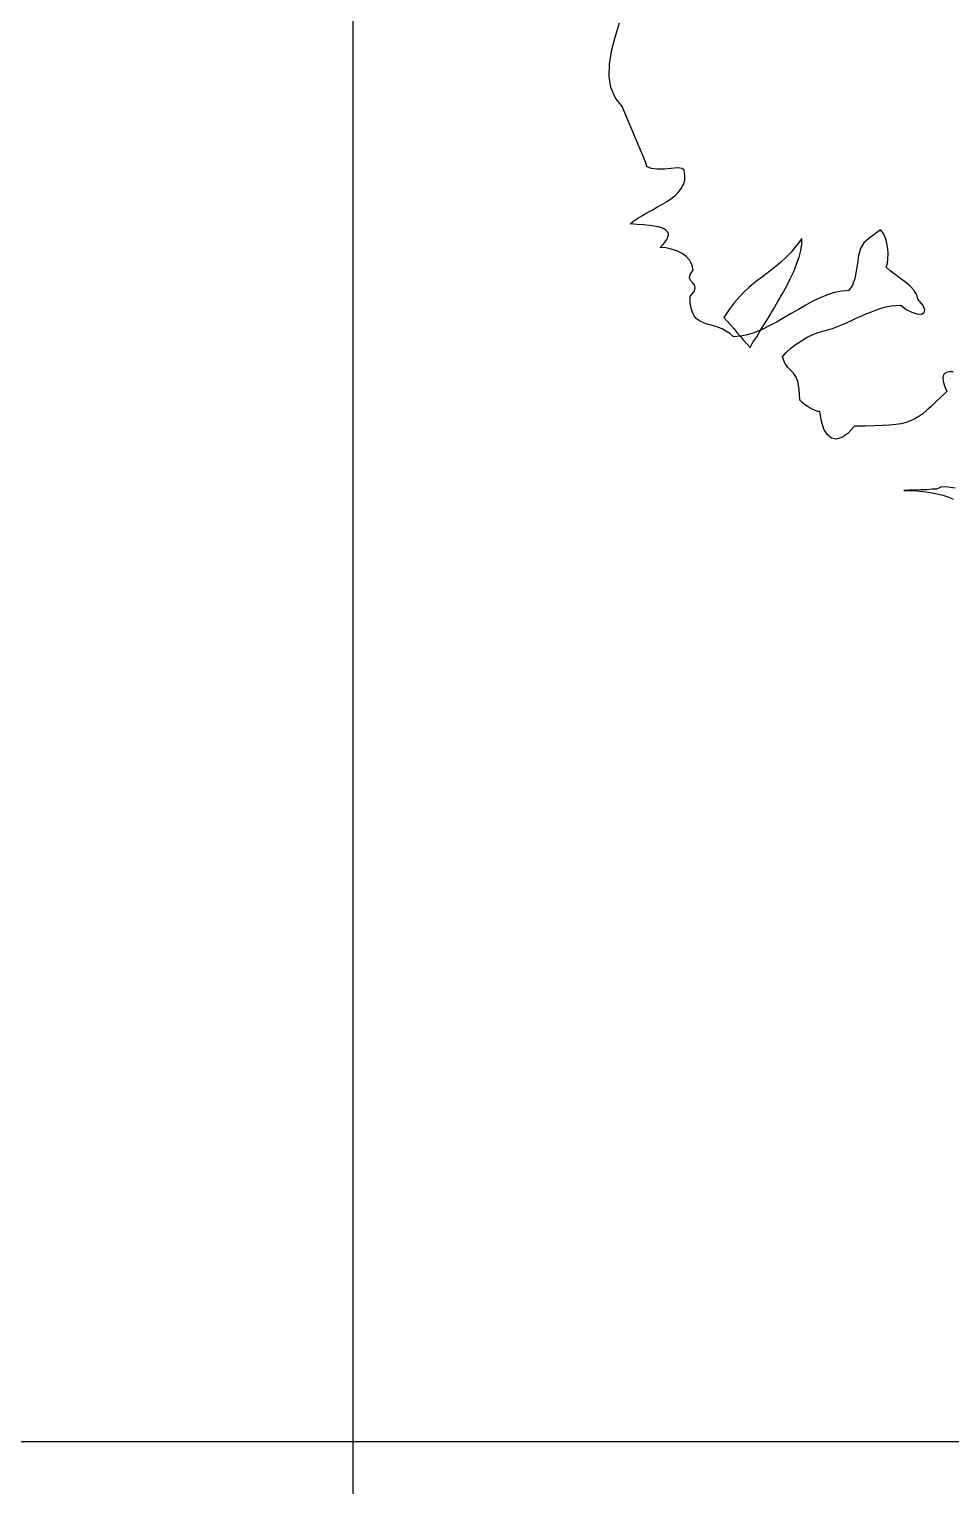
# Model space of a CAD drawing. Header units: millimetres. Extents: x 0 to 25200, y 0 to 17820.
# Drawn here: x 10519 to 11130, y 7033 to 7999 of the extents above; entities that cross this region are included whole.
import ezdxf

# ---------------------------------------------------------------- set-up
doc = ezdxf.new("R2010")
doc.units = ezdxf.units.MM
doc.header["$LTSCALE"] = 100
doc.header["$MEASUREMENT"] = 0
doc.layers.add('CO-TREE', color=251, linetype='Continuous')
doc.layers.add('TB-FORM', color=7, linetype='Continuous')

# ---------------------------------------------------------------- blocks, each defined once
blk = doc.blocks.new('T-118')
at = {"layer": 'CO-TREE'}
for p, q in [((-409.74, 646.24), (-406.72, 655.83)), ((-412.05, 637.01), (-409.74, 646.24)), ((-413.65, 620.31), (-413.47, 628.48)), ((-413.47, 628.48), (-412.05, 637.01)), ((-412.58, 613.04), (-413.65, 620.31)), ((-409.74, 606.29), (-412.58, 613.04)), ((-405.12, 600.25), (-409.74, 606.29)), ((-389.67, 563.67), (-405.12, 600.25)), ((-388.61, 560.65), (-389.67, 563.67)), ((-385.77, 559.22), (-388.61, 560.65)), ((-381.86, 558.69), (-385.77, 559.22)), ((-377.24, 558.87), (-381.86, 558.69)), ((-372.62, 559.22), (-377.24, 558.87)), ((-368.36, 559.58), (-372.62, 559.22)), ((-365.34, 559.22), (-368.36, 559.58)), ((-363.92, 558.16), (-365.34, 559.22)), ((-364.45, 548.57), (-363.56, 551.41)), ((-363.39, 554.61), (-363.92, 558.16)), ((-363.56, 551.41), (-363.39, 554.61)), ((-372.8, 539.16), (-370.13, 541.12)), ((-370.13, 541.12), (-367.83, 543.42)), ((-367.83, 543.42), (-365.88, 545.91)), ((-365.88, 545.91), (-364.45, 548.57)), ((-388.61, 529.93), (-385.23, 531.7)), ((-385.23, 531.7), (-382.04, 533.48)), ((-382.04, 533.48), (-378.84, 535.25)), ((-378.84, 535.25), (-375.64, 537.21)), ((-375.64, 537.21), (-372.8, 539.16)), ((-399.79, 522.46), (-397.31, 524.42)), ((-395, 522.11), (-399.79, 522.46)), ((-397.31, 524.42), (-394.64, 526.38)), ((-390.74, 521.76), (-395, 522.11)), ((-394.64, 526.38), (-391.62, 528.15)), ((-391.62, 528.15), (-388.61, 529.93)), ((-387, 521.4), (-390.74, 521.76)), ((-383.81, 521.04), (-387, 521.4)), ((-381.15, 520.51), (-383.81, 521.04)), ((-378.84, 519.8), (-381.15, 520.51)), ((-377.06, 519.09), (-378.84, 519.8)), ((-375.82, 518.21), (-377.06, 519.09)), ((-376.53, 510.57), (-375.47, 512.17)), ((-374.94, 517.32), (-375.82, 518.21)), ((-375.47, 512.17), (-374.75, 513.76)), ((-374.4, 516.25), (-374.94, 517.32)), ((-374.75, 513.76), (-374.4, 515.01)), ((-374.4, 515.01), (-374.4, 516.25)), ((-285.79, 512.87), (-289.51, 508.08)), ((-285.96, 508.97), (-285.79, 512.87)), ((-241.39, 512.7), (-244.76, 509.85)), ((-233.75, 518.56), (-241.39, 512.7)), ((-231.8, 516.07), (-233.75, 518.56)), ((-230.38, 513.06), (-231.8, 516.07)), ((-229.49, 509.68), (-230.38, 513.06)), ((-379.73, 506.84), (-377.95, 508.79)), ((-376.17, 506.66), (-379.73, 506.84)), ((-377.95, 508.79), (-376.53, 510.57)), ((-372.45, 505.77), (-376.17, 506.66)), ((-368.72, 504.53), (-372.45, 505.77)), ((-365.34, 502.93), (-368.72, 504.53)), ((-362.5, 500.8), (-365.34, 502.93)), ((-293.07, 503.82), (-296.44, 500.27)), ((-289.51, 508.08), (-293.07, 503.82)), ((-287.74, 500.45), (-286.49, 504.89)), ((-286.49, 504.89), (-285.96, 508.97)), ((-246.89, 506.13), (-248.31, 501.51)), ((-244.76, 509.85), (-246.89, 506.13)), ((-228.78, 506.13), (-229.49, 509.68)), ((-228.6, 502.58), (-228.78, 506.13)), ((-228.78, 499.2), (-228.6, 502.58)), ((-360.2, 498.13), (-362.5, 500.8)), ((-358.6, 495.11), (-360.2, 498.13)), ((-358.06, 491.75), (-358.6, 495.11)), ((-302.83, 494.41), (-306.03, 491.92)), ((-299.81, 497.07), (-302.83, 494.41)), ((-296.44, 500.27), (-299.81, 497.07)), ((-291.29, 491.03), (-289.34, 495.83)), ((-289.34, 495.83), (-287.74, 500.45)), ((-249.02, 496.36), (-249.91, 491.21)), ((-248.31, 501.51), (-249.02, 496.36)), ((-229.85, 493.7), (-229.13, 496.18)), ((-227.36, 491.39), (-229.85, 493.7)), ((-229.13, 496.18), (-228.78, 499.2)), ((-360.37, 486.77), (-360.01, 488.9)), ((-359.66, 485), (-360.37, 486.77)), ((-360.01, 488.9), (-358.06, 491.75)), ((-358.41, 483.58), (-359.66, 485)), ((-357.18, 481.98), (-358.41, 483.58)), ((-315.08, 485.17), (-318.1, 482.69)), ((-312.06, 487.3), (-315.08, 485.17)), ((-309.04, 489.61), (-312.06, 487.3)), ((-306.03, 491.92), (-309.04, 489.61)), ((-296.09, 480.91), (-293.6, 486.06)), ((-293.6, 486.06), (-291.29, 491.03)), ((-250.8, 486.24), (-252.22, 481.8)), ((-249.91, 491.21), (-250.8, 486.24)), ((-224.16, 489.08), (-227.36, 491.39)), ((-220.79, 486.41), (-224.16, 489.08)), ((-217.23, 483.75), (-220.79, 486.41)), ((-214.04, 481.09), (-217.23, 483.75)), ((-360.01, 474.52), (-357.35, 477.71)), ((-359.84, 470.26), (-360.01, 474.52)), ((-357.35, 477.71), (-356.64, 480.02)), ((-356.64, 480.02), (-357.18, 481.98)), ((-327.52, 473.81), (-330.71, 470.08)), ((-324.32, 477.18), (-327.52, 473.81)), ((-321.12, 480.2), (-324.32, 477.18)), ((-318.1, 482.69), (-321.12, 480.2)), ((-301.77, 470.97), (-298.92, 475.94)), ((-298.92, 475.94), (-296.09, 480.91)), ((-273.71, 473.45), (-278.5, 471.14)), ((-268.91, 475.41), (-273.71, 473.45)), ((-264.12, 477.01), (-268.91, 475.41)), ((-259.33, 477.89), (-264.12, 477.01)), ((-254.71, 478.24), (-259.33, 477.89)), ((-252.22, 481.8), (-254.71, 478.24)), ((-211.38, 478.24), (-214.04, 481.09)), ((-209.6, 475.41), (-211.38, 478.24)), ((-208.89, 472.56), (-209.6, 475.41)), ((-359.3, 466.71), (-359.84, 470.26)), ((-358.41, 463.86), (-359.3, 466.71)), ((-357.35, 461.55), (-358.41, 463.86)), ((-334.09, 465.64), (-337.64, 460.49)), ((-330.71, 470.08), (-334.09, 465.64)), ((-307.63, 461.02), (-304.61, 465.99)), ((-304.61, 465.99), (-301.77, 470.97)), ((-288.09, 465.82), (-292.89, 462.97)), ((-283.3, 468.66), (-288.09, 465.82)), ((-278.5, 471.14), (-283.3, 468.66)), ((-242.81, 462.97), (-239.61, 464.22)), ((-239.61, 464.22), (-236.42, 465.46)), ((-236.42, 465.46), (-233.22, 466.52)), ((-233.22, 466.52), (-230.02, 467.41)), ((-230.02, 467.41), (-226.65, 468.12)), ((-226.65, 468.12), (-223.45, 468.48)), ((-223.45, 468.48), (-220.25, 468.66)), ((-220.25, 468.66), (-216.7, 465.82)), ((-216.7, 465.82), (-212.98, 463.86)), ((-212.98, 463.86), (-209.6, 462.8)), ((-205.51, 468.48), (-208.89, 472.56)), ((-204.28, 465.46), (-205.51, 468.48)), ((-204.81, 463.69), (-204.28, 465.46)), ((-355.93, 459.78), (-357.35, 461.55)), ((-354.33, 458.54), (-355.93, 459.78)), ((-352.38, 457.47), (-354.33, 458.54)), ((-350.43, 456.58), (-352.38, 457.47)), ((-348.29, 455.87), (-350.43, 456.58)), ((-345.99, 455.34), (-348.29, 455.87)), ((-343.5, 454.63), (-345.99, 455.34)), ((-341.19, 453.74), (-343.5, 454.63)), ((-337.64, 460.49), (-335.51, 458)), ((-335.51, 458), (-333.2, 455.52)), ((-333.2, 455.52), (-331.07, 453.03)), ((-313.31, 451.97), (-310.47, 456.4)), ((-307.45, 454.8), (-312.25, 452.5)), ((-310.47, 456.4), (-307.63, 461.02)), ((-302.66, 457.29), (-307.45, 454.8)), ((-297.86, 460.14), (-302.66, 457.29)), ((-292.89, 462.97), (-297.86, 460.14)), ((-265.54, 453.21), (-262.16, 454.45)), ((-262.16, 454.45), (-258.97, 455.69)), ((-258.97, 455.69), (-255.77, 457.12)), ((-255.77, 457.12), (-252.58, 458.54)), ((-252.58, 458.54), (-249.38, 460.14)), ((-249.38, 460.14), (-246.01, 461.55)), ((-246.01, 461.55), (-242.81, 462.97)), ((-209.6, 462.8), (-206.58, 462.62)), ((-206.58, 462.62), (-204.81, 463.69)), ((-338.71, 452.85), (-341.19, 453.74)), ((-336.22, 451.43), (-338.71, 452.85)), ((-333.73, 449.83), (-336.22, 451.43)), ((-331.25, 447.7), (-333.73, 449.83)), ((-326.63, 448.06), (-331.25, 447.7)), ((-331.07, 453.03), (-328.93, 450.54)), ((-328.93, 450.54), (-326.8, 448.06)), ((-326.8, 448.06), (-324.68, 445.4)), ((-321.83, 448.95), (-326.63, 448.06)), ((-324.68, 445.4), (-322.37, 442.91)), ((-317.04, 450.54), (-321.83, 448.95)), ((-318.28, 443.97), (-315.8, 447.7)), ((-312.25, 452.5), (-317.04, 450.54)), ((-315.8, 447.7), (-313.31, 451.97)), ((-289.69, 442.73), (-286.14, 445.04)), ((-286.14, 445.04), (-282.24, 447.35)), ((-282.24, 447.35), (-278.5, 449.12)), ((-278.5, 449.12), (-275.13, 450.54)), ((-275.13, 450.54), (-271.93, 451.43)), ((-271.93, 451.43), (-268.73, 452.32)), ((-268.73, 452.32), (-265.54, 453.21)), ((-322.37, 442.91), (-320.23, 440.42)), ((-320.23, 440.42), (-318.28, 443.97)), ((-298.75, 434.38), (-296.26, 437.23)), ((-296.26, 437.23), (-293.24, 440.06)), ((-293.24, 440.06), (-289.69, 442.73)), ((-297.15, 430.12), (-298.75, 434.38)), ((-295.19, 427.28), (-297.15, 430.12)), ((-293.24, 425.32), (-295.19, 427.28)), ((-291.47, 423.55), (-293.24, 425.32)), ((-289.87, 421.24), (-291.47, 423.55)), ((-288.45, 417.87), (-289.87, 421.24)), ((-287.56, 412.9), (-288.45, 417.87)), ((-192.02, 422.31), (-192.37, 420.53)), ((-192.37, 420.53), (-192.2, 418.04)), ((-192.2, 418.04), (-191.31, 415.02)), ((-190.95, 423.37), (-192.02, 422.31)), ((-189.54, 424.26), (-190.95, 423.37)), ((-187.75, 424.44), (-189.54, 424.26)), ((-185.63, 424.44), (-187.75, 424.44)), ((-287.2, 405.62), (-287.56, 412.9)), ((-193.62, 407.57), (-197.17, 404.19)), ((-189.71, 411.3), (-193.62, 407.57)), ((-191.31, 415.02), (-189.71, 411.3)), ((-285.79, 404.19), (-287.2, 405.62)), ((-284.01, 402.77), (-285.79, 404.19)), ((-282.41, 401.53), (-284.01, 402.77)), ((-280.45, 400.28), (-282.41, 401.53)), ((-278.68, 399.4), (-280.45, 400.28)), ((-277.08, 398.69), (-278.68, 399.4)), ((-275.31, 398.15), (-277.08, 398.69)), ((-273.88, 397.98), (-275.31, 398.15)), ((-272.82, 391.58), (-273.88, 397.98)), ((-205.69, 396.56), (-208.36, 394.78)), ((-203.03, 398.87), (-205.69, 396.56)), ((-200.19, 401.35), (-203.03, 398.87)), ((-197.17, 404.19), (-200.19, 401.35)), ((-271.22, 386.43), (-272.82, 391.58)), ((-250.97, 388.39), (-255.42, 383.59)), ((-244.05, 388.39), (-250.97, 388.39)), ((-237.84, 388.56), (-244.05, 388.39)), ((-232.51, 388.75), (-237.84, 388.56)), ((-227.89, 388.92), (-232.51, 388.75)), ((-223.63, 389.45), (-227.89, 388.92)), ((-220.08, 389.99), (-223.63, 389.45)), ((-216.7, 390.88), (-220.08, 389.99)), ((-213.86, 391.94), (-216.7, 390.88)), ((-211.02, 393.18), (-213.86, 391.94)), ((-208.36, 394.78), (-211.02, 393.18)), ((-269.09, 382.71), (-271.22, 386.43)), ((-266.25, 380.39), (-269.09, 382.71)), ((-263.05, 379.69), (-266.25, 380.39)), ((-259.33, 380.75), (-263.05, 379.69)), ((-255.42, 383.59), (-259.33, 380.75)), ((-193.26, 348.08), (-194.51, 347.37)), ((-188.82, 347.9), (-193.26, 348.08)), ((-184.2, 347.2), (-188.82, 347.9)), ((-214.75, 345.95), (-218.3, 345.78)), ((-218.3, 345.78), (-213.86, 345.6)), ((-210.85, 345.95), (-214.75, 345.95)), ((-213.86, 345.6), (-209.6, 345.42)), ((-206.94, 346.13), (-210.85, 345.95)), ((-209.6, 345.42), (-205.69, 345.07)), ((-203.03, 346.13), (-206.94, 346.13)), ((-205.69, 345.07), (-201.96, 344.53)), ((-199.66, 346.48), (-203.03, 346.13)), ((-201.96, 344.53), (-198.41, 344)), ((-196.64, 346.67), (-199.66, 346.48)), ((-198.41, 344), (-195.22, 343.29)), ((-194.51, 347.37), (-196.64, 346.67)), ((-195.22, 343.29), (-192.37, 342.58)), ((-192.37, 342.58), (-189.71, 341.69)), ((-189.71, 341.69), (-187.4, 340.8)), ((-187.4, 340.8), (-185.45, 339.91))]:
    blk.add_line(p, q, dxfattribs=at)

msp = doc.modelspace()

# ---------------------------------------------------------------- linework, layer by layer
at = {"layer": 'TB-FORM', "color": 251}
for p, q in [((10733.33, 12102), (10733.33, 4710)), ((12000, 7062), (600, 7062))]:
    msp.add_line(p, q, dxfattribs=at)

# ---------------------------------------------------------------- block references
at = {"layer": 'CO-TREE'}
msp.add_blockref('T-118', (11317.07, 7347.35), dxfattribs=at)

doc.saveas('drawing.dxf')
